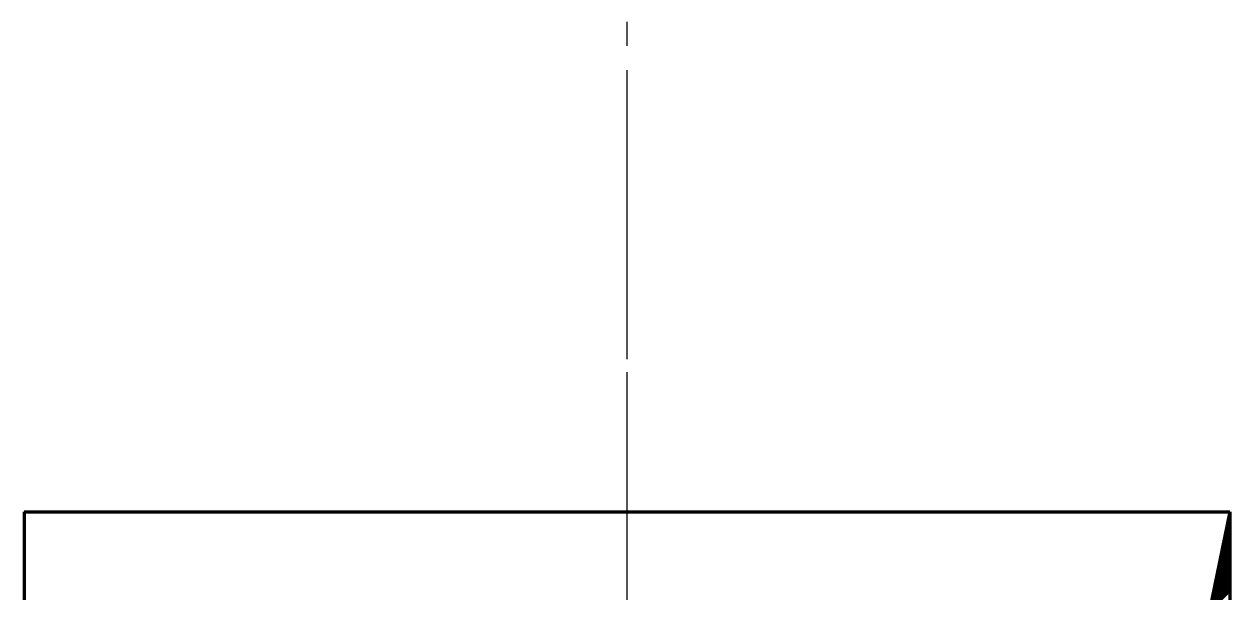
# Model space of a CAD drawing. Header units: millimetres. Extents: x -14850 to 14850, y -10500 to 10500.
# Drawn here: x -10762.4 to -10612.4, y -5625.3 to -5554.4 of the extents above; entities that cross this region are included whole.
import ezdxf

# ---------------------------------------------------------------- set-up
doc = ezdxf.new("R2010")
doc.units = ezdxf.units.MM
doc.linetypes.add('EB_DASHDOT', pattern=[39, 30, -3, 3, -3])
for name, color, linetype, lineweight in [('CAXA0', 7, 'Continuous', 70), ('CAXA1', 1, 'EB_DASHDOT', 25), ('CAXA5', 4, 'Continuous', 25)]:
    doc.layers.add(name, color=color, linetype=linetype, lineweight=lineweight)

# ---------------------------------------------------------------- blocks, each defined once
blk = doc.blocks.new('CAXBLOCK842')
at = {"layer": 'CAXA0', "color": 0, "linetype": 'Continuous', "lineweight": 25}
for p, q in [((-10612.59, -5616.17), (-10612.38, -5615.96)), ((-10612.55, -5615.99), (-10612.38, -5615.82)), ((-10612.51, -5615.81), (-10612.38, -5615.68)), ((-10612.48, -5615.63), (-10612.38, -5615.54)), ((-10612.44, -5615.46), (-10612.38, -5615.4)), ((-10612.95, -5617.95), (-10612.38, -5617.38)), ((-10612.92, -5617.77), (-10612.38, -5617.23)), ((-10612.88, -5617.6), (-10612.38, -5617.09)), ((-10612.84, -5617.42), (-10612.38, -5616.95)), ((-10612.81, -5617.24), (-10612.38, -5616.81)), ((-10612.77, -5617.06), (-10612.38, -5616.67)), ((-10612.73, -5616.88), (-10612.38, -5616.53)), ((-10612.7, -5616.7), (-10612.38, -5616.39)), ((-10612.66, -5616.53), (-10612.38, -5616.24)), ((-10612.62, -5616.35), (-10612.38, -5616.1)), ((-10613.36, -5619.91), (-10612.38, -5618.93)), ((-10613.32, -5619.74), (-10612.38, -5618.79)), ((-10613.29, -5619.56), (-10612.38, -5618.65)), ((-10613.25, -5619.38), (-10612.38, -5618.51)), ((-10613.21, -5619.2), (-10612.38, -5618.37)), ((-10613.18, -5619.02), (-10612.38, -5618.22)), ((-10613.14, -5618.84), (-10612.38, -5618.08)), ((-10613.1, -5618.67), (-10612.38, -5617.94)), ((-10613.07, -5618.49), (-10612.38, -5617.8)), ((-10613.03, -5618.31), (-10612.38, -5617.66)), ((-10612.99, -5618.13), (-10612.38, -5617.52)), ((-10613.77, -5621.88), (-10612.38, -5620.49)), ((-10613.73, -5621.7), (-10612.38, -5620.35)), ((-10613.69, -5621.52), (-10612.38, -5620.2)), ((-10613.66, -5621.34), (-10612.38, -5620.06)), ((-10613.62, -5621.16), (-10612.38, -5619.92)), ((-10613.58, -5620.98), (-10612.38, -5619.78)), ((-10613.54, -5620.81), (-10612.38, -5619.64)), ((-10613.51, -5620.63), (-10612.38, -5619.5)), ((-10613.47, -5620.45), (-10612.38, -5619.36)), ((-10613.43, -5620.27), (-10612.38, -5619.21)), ((-10613.4, -5620.09), (-10612.38, -5619.07)), ((-10614.13, -5623.66), (-10612.38, -5621.9)), ((-10614.1, -5623.48), (-10612.38, -5621.76)), ((-10614.06, -5623.3), (-10612.38, -5621.62)), ((-10614.02, -5623.12), (-10612.38, -5621.48)), ((-10613.99, -5622.94), (-10612.38, -5621.34)), ((-10613.95, -5622.77), (-10612.38, -5621.19)), ((-10613.91, -5622.59), (-10612.38, -5621.05)), ((-10613.88, -5622.41), (-10612.38, -5620.91)), ((-10613.84, -5622.23), (-10612.38, -5620.77)), ((-10613.8, -5622.05), (-10612.38, -5620.63)), ((-10614.54, -5625.62), (-10612.38, -5623.46)), ((-10614.5, -5625.44), (-10612.38, -5623.32)), ((-10614.47, -5625.26), (-10612.38, -5623.17)), ((-10614.43, -5625.08), (-10612.38, -5623.03)), ((-10614.39, -5624.91), (-10612.38, -5622.89)), ((-10614.36, -5624.73), (-10612.38, -5622.75)), ((-10614.32, -5624.55), (-10612.38, -5622.61)), ((-10614.28, -5624.37), (-10612.38, -5622.47)), ((-10614.25, -5624.19), (-10612.38, -5622.33)), ((-10614.21, -5624.01), (-10612.38, -5622.18)), ((-10614.17, -5623.84), (-10612.38, -5622.04)), ((-10614.91, -5627.4), (-10612.38, -5624.87)), ((-10614.87, -5627.22), (-10612.38, -5624.73)), ((-10614.84, -5627.05), (-10612.38, -5624.59)), ((-10614.8, -5626.87), (-10612.38, -5624.45)), ((-10614.76, -5626.69), (-10612.38, -5624.31)), ((-10614.73, -5626.51), (-10612.38, -5624.16)), ((-10614.69, -5626.33), (-10612.38, -5624.02)), ((-10614.65, -5626.15), (-10612.38, -5623.88)), ((-10614.61, -5625.98), (-10612.38, -5623.74)), ((-10614.58, -5625.8), (-10612.38, -5623.6)), ((-10614.98, -5627.76), (-10612.38, -5625.15)), ((-10614.95, -5627.58), (-10612.38, -5625.01))]:
    blk.add_line(p, q, dxfattribs=at)

msp = doc.modelspace()

# ---------------------------------------------------------------- linework, layer by layer
at = {"layer": 'CAXA0', "linetype": 'Continuous', "lineweight": 70}
for p, q in [((-10762.38, -5615.16), (-10762.38, -5765.16)), ((-10762.38, -5615.16), (-10612.38, -5615.16)), ((-10612.38, -5615.16), (-10634.72, -5723.17)), ((-10612.38, -5615.16), (-10612.38, -5765.16))]:
    msp.add_line(p, q, dxfattribs=at)
at = {"layer": 'CAXA1', "linetype": 'EB_DASHDOT', "lineweight": 25}
msp.add_line((-10687.38, -4117.16), (-10687.38, -6023.16), dxfattribs=at)
at = {"layer": 'CAXA1', "color": 1, "linetype": 'EB_DASHDOT', "lineweight": 25}
msp.add_line((-10687.38, -5564.8), (-10687.38, -5808.82), dxfattribs=at)

# ---------------------------------------------------------------- block references
at = {"layer": 'CAXA5', "linetype": 'Continuous', "lineweight": 70}
msp.add_blockref('CAXBLOCK842', (0, 0), dxfattribs=at)

doc.saveas('drawing.dxf')
